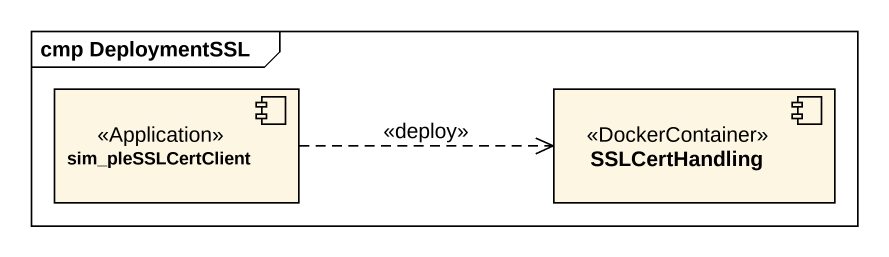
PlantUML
@startuml
mainframe cmp DeploymentSSL
component sim_pleSSLCertClient <<Application>>
component SSLCertHandling <<DockerContainer>>
sim_pleSSLCertClient .right.> SSLCertHandling : <<deploy>>
@enduml
